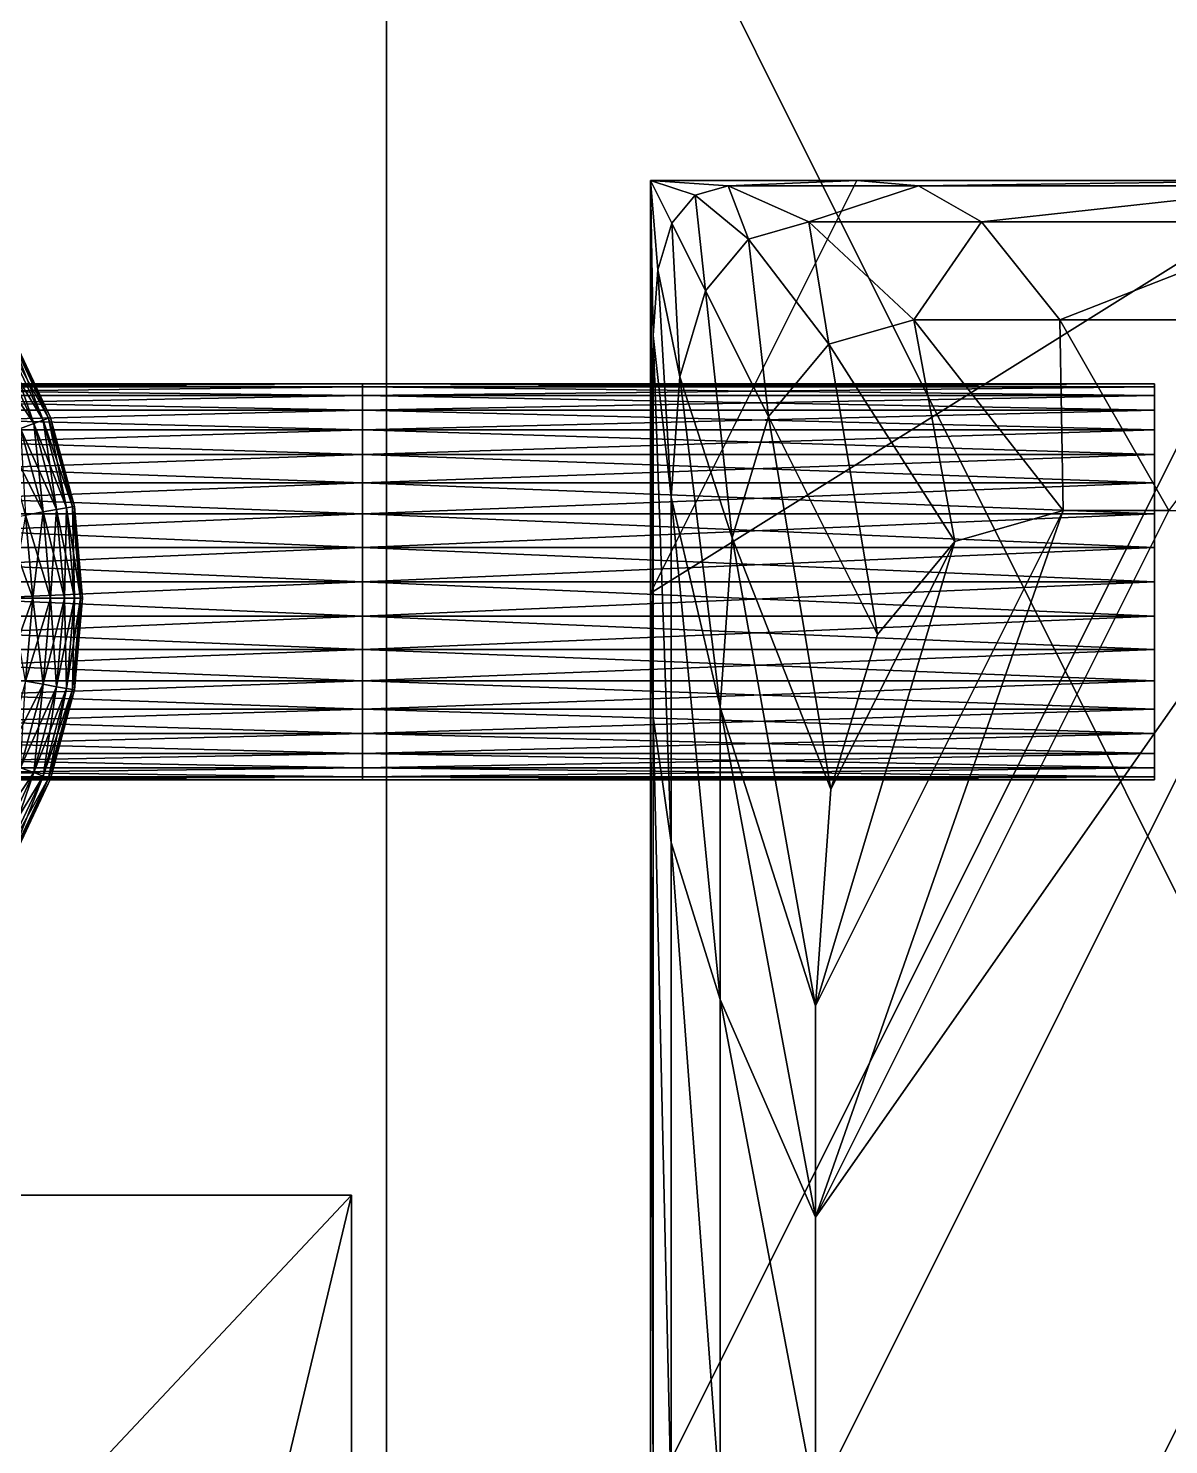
# Model space of a CAD drawing. Header units: metres. Extents: x -2 to 2, y -1.21 to 5.7.
# Drawn here: x -0.278 to 0.586, y 2.196 to 3.268 of the extents above; entities that cross this region are included whole.
import ezdxf

# ---------------------------------------------------------------- set-up
doc = ezdxf.new("R2010")
doc.units = ezdxf.units.M

msp = doc.modelspace()

# ---------------------------------------------------------------- linework, layer by layer
at = {"layer": 'Cube'}
for points in [[(-0.0336, 2.3849, -0.3344), (-1.6843, 2.3849, 0.1077), (-1.3492, 2.3849, -0.8132)], [(-0.0336, 2.3849, -0.3344), (-0.3688, 2.3849, 0.5865), (-1.6843, 2.3849, 0.1077)], [(-1.3492, 0.9849, -0.8132), (-0.0336, 2.3849, -0.3344), (-1.3492, 2.3849, -0.8132)], [(-1.3492, 0.9849, -0.8132), (-0.0336, 0.9849, -0.3344), (-0.0336, 2.3849, -0.3344)], [(-0.3688, 0.9849, 0.5865), (-0.0336, 2.3849, -0.3344), (-0.0336, 0.9849, -0.3344)], [(-0.3688, 0.9849, 0.5865), (-0.3688, 2.3849, 0.5865), (-0.0336, 2.3849, -0.3344)]]:
    msp.add_3dface(points, dxfattribs=at)
at = {"layer": 'Cube 1'}
for points in [[(-0.007, 3.8106, 0.4847), (1.393, 1.0106, 0.4847), (-0.007, 1.0106, 0.4847)], [(-0.007, 3.8106, 0.4847), (1.393, 3.8106, 0.4847), (1.393, 1.0106, 0.4847)], [(-0.007, 1.0106, -0.4953), (-0.007, 3.8106, 0.4847), (-0.007, 1.0106, 0.4847)], [(-0.007, 1.0106, -0.4953), (-0.007, 3.8106, -0.4953), (-0.007, 3.8106, 0.4847)], [(-0.007, 1.0106, -0.4953), (1.393, 3.8106, -0.4953), (-0.007, 3.8106, -0.4953)], [(-0.007, 1.0106, -0.4953), (1.393, 1.0106, -0.4953), (1.393, 3.8106, -0.4953)]]:
    msp.add_3dface(points, dxfattribs=at)
at = {"layer": 'Cylinder 16'}
for points in [[(-0.6252, 2.9993, 0.1537), (-0.0252, 2.9971, 0.1798), (-0.6252, 2.9971, 0.1798)], [(-0.6252, 2.9993, 0.1537), (-0.0252, 2.9993, 0.1537), (-0.0252, 2.9971, 0.1798)], [(-0.6252, 2.9971, 0.1277), (-0.0252, 2.9993, 0.1537), (-0.6252, 2.9993, 0.1537)], [(-0.6252, 2.9971, 0.1277), (-0.0252, 2.9971, 0.1277), (-0.0252, 2.9993, 0.1537)], [(-0.6252, 2.9971, 0.1798), (-0.0252, 2.9903, 0.205), (-0.6252, 2.9903, 0.205)], [(-0.6252, 2.9971, 0.1798), (-0.0252, 2.9971, 0.1798), (-0.0252, 2.9903, 0.205)], [(-0.6252, 2.9903, 0.1024), (-0.0252, 2.9971, 0.1277), (-0.6252, 2.9971, 0.1277)], [(-0.6252, 2.9903, 0.1024), (-0.0252, 2.9903, 0.1024), (-0.0252, 2.9971, 0.1277)], [(-0.0252, 2.9993, 0.1537), (0.5748, 2.9971, 0.1798), (-0.0252, 2.9971, 0.1798)], [(-0.0252, 2.9993, 0.1537), (0.5748, 2.9993, 0.1537), (0.5748, 2.9971, 0.1798)], [(-0.0252, 2.9971, 0.1277), (0.5748, 2.9993, 0.1537), (-0.0252, 2.9993, 0.1537)], [(-0.0252, 2.9971, 0.1277), (0.5748, 2.9971, 0.1277), (0.5748, 2.9993, 0.1537)], [(-0.0252, 2.9971, 0.1798), (0.5748, 2.9903, 0.205), (-0.0252, 2.9903, 0.205)], [(-0.0252, 2.9971, 0.1798), (0.5748, 2.9971, 0.1798), (0.5748, 2.9903, 0.205)], [(-0.0252, 2.9903, 0.1024), (0.5748, 2.9971, 0.1277), (-0.0252, 2.9971, 0.1277)], [(-0.0252, 2.9903, 0.1024), (0.5748, 2.9903, 0.1024), (0.5748, 2.9971, 0.1277)], [(0.5748, 2.9993, 0.1537), (0.5748, 2.9971, 0.1798), (0.5748, 2.9971, 0.1798)], [(0.5748, 2.9993, 0.1537), (0.5748, 2.9993, 0.1537), (0.5748, 2.9971, 0.1798)], [(0.5748, 2.9993, 0.1537), (0.5748, 2.8493, 0.1537), (0.5748, 2.9971, 0.1798)], [(0.5748, 2.9993, 0.1537), (0.5748, 2.8493, 0.1537), (0.5748, 2.8493, 0.1537)], [(0.5748, 2.9971, 0.1277), (0.5748, 2.9993, 0.1537), (0.5748, 2.9993, 0.1537)], [(0.5748, 2.9971, 0.1277), (0.5748, 2.9971, 0.1277), (0.5748, 2.9993, 0.1537)], [(0.5748, 2.9971, 0.1277), (0.5748, 2.8493, 0.1537), (0.5748, 2.9993, 0.1537)], [(0.5748, 2.9971, 0.1798), (0.5748, 2.9903, 0.205), (0.5748, 2.9903, 0.205)], [(0.5748, 2.9971, 0.1798), (0.5748, 2.9971, 0.1798), (0.5748, 2.9903, 0.205)], [(0.5748, 2.9971, 0.1798), (0.5748, 2.8493, 0.1537), (0.5748, 2.9903, 0.205)], [(0.5748, 2.9971, 0.1798), (0.5748, 2.8493, 0.1537), (0.5748, 2.8493, 0.1537)], [(0.5748, 2.9971, 0.1277), (0.5748, 2.8493, 0.1537), (0.5748, 2.8493, 0.1537)], [(0.5748, 2.9903, 0.1024), (0.5748, 2.9971, 0.1277), (0.5748, 2.9971, 0.1277)], [(0.5748, 2.9903, 0.1024), (0.5748, 2.9903, 0.1024), (0.5748, 2.9971, 0.1277)], [(0.5748, 2.9903, 0.1024), (0.5748, 2.8493, 0.1537), (0.5748, 2.9971, 0.1277)], [(-0.6252, 2.9903, 0.205), (-0.0252, 2.9793, 0.2287), (-0.6252, 2.9793, 0.2287)], [(-0.6252, 2.9903, 0.205), (-0.0252, 2.9903, 0.205), (-0.0252, 2.9793, 0.2287)], [(-0.6252, 2.9793, 0.0787), (-0.0252, 2.9903, 0.1024), (-0.6252, 2.9903, 0.1024)], [(-0.6252, 2.9793, 0.0787), (-0.0252, 2.9793, 0.0787), (-0.0252, 2.9903, 0.1024)], [(-0.0252, 2.9903, 0.205), (0.5748, 2.9793, 0.2287), (-0.0252, 2.9793, 0.2287)], [(-0.0252, 2.9903, 0.205), (0.5748, 2.9903, 0.205), (0.5748, 2.9793, 0.2287)], [(-0.0252, 2.9793, 0.0787), (0.5748, 2.9903, 0.1024), (-0.0252, 2.9903, 0.1024)], [(-0.0252, 2.9793, 0.0787), (0.5748, 2.9793, 0.0787), (0.5748, 2.9903, 0.1024)], [(0.5748, 2.9903, 0.205), (0.5748, 2.9793, 0.2287), (0.5748, 2.9793, 0.2287)], [(0.5748, 2.9903, 0.205), (0.5748, 2.9903, 0.205), (0.5748, 2.9793, 0.2287)], [(0.5748, 2.9903, 0.205), (0.5748, 2.8493, 0.1537), (0.5748, 2.9793, 0.2287)], [(0.5748, 2.9903, 0.205), (0.5748, 2.8493, 0.1537), (0.5748, 2.8493, 0.1537)], [(0.5748, 2.9903, 0.1024), (0.5748, 2.8493, 0.1537), (0.5748, 2.8493, 0.1537)], [(0.5748, 2.9793, 0.0787), (0.5748, 2.9903, 0.1024), (0.5748, 2.9903, 0.1024)], [(0.5748, 2.9793, 0.0787), (0.5748, 2.9793, 0.0787), (0.5748, 2.9903, 0.1024)], [(0.5748, 2.9793, 0.0787), (0.5748, 2.8493, 0.1537), (0.5748, 2.9903, 0.1024)], [(-0.6252, 2.9793, 0.2287), (-0.0252, 2.9643, 0.2502), (-0.6252, 2.9643, 0.2502)], [(-0.6252, 2.9793, 0.2287), (-0.0252, 2.9793, 0.2287), (-0.0252, 2.9643, 0.2502)], [(-0.6252, 2.9643, 0.0573), (-0.0252, 2.9793, 0.0787), (-0.6252, 2.9793, 0.0787)], [(-0.6252, 2.9643, 0.0573), (-0.0252, 2.9643, 0.0573), (-0.0252, 2.9793, 0.0787)], [(-0.0252, 2.9793, 0.2287), (0.5748, 2.9643, 0.2502), (-0.0252, 2.9643, 0.2502)], [(-0.0252, 2.9793, 0.2287), (0.5748, 2.9793, 0.2287), (0.5748, 2.9643, 0.2502)], [(-0.0252, 2.9643, 0.0573), (0.5748, 2.9793, 0.0787), (-0.0252, 2.9793, 0.0787)], [(-0.0252, 2.9643, 0.0573), (0.5748, 2.9643, 0.0573), (0.5748, 2.9793, 0.0787)], [(0.5748, 2.9793, 0.2287), (0.5748, 2.9643, 0.2502), (0.5748, 2.9643, 0.2502)], [(0.5748, 2.9793, 0.2287), (0.5748, 2.9793, 0.2287), (0.5748, 2.9643, 0.2502)], [(0.5748, 2.9793, 0.2287), (0.5748, 2.8493, 0.1537), (0.5748, 2.9643, 0.2502)], [(0.5748, 2.9793, 0.2287), (0.5748, 2.8493, 0.1537), (0.5748, 2.8493, 0.1537)], [(0.5748, 2.9793, 0.0787), (0.5748, 2.8493, 0.1537), (0.5748, 2.8493, 0.1537)], [(0.5748, 2.9643, 0.0573), (0.5748, 2.9793, 0.0787), (0.5748, 2.9793, 0.0787)], [(0.5748, 2.9643, 0.0573), (0.5748, 2.9643, 0.0573), (0.5748, 2.9793, 0.0787)], [(0.5748, 2.9643, 0.0573), (0.5748, 2.8493, 0.1537), (0.5748, 2.9793, 0.0787)], [(-0.6252, 2.9643, 0.2502), (-0.0252, 2.9458, 0.2686), (-0.6252, 2.9458, 0.2686)], [(-0.6252, 2.9643, 0.2502), (-0.0252, 2.9643, 0.2502), (-0.0252, 2.9458, 0.2686)], [(-0.6252, 2.9458, 0.0388), (-0.0252, 2.9643, 0.0573), (-0.6252, 2.9643, 0.0573)], [(-0.6252, 2.9458, 0.0388), (-0.0252, 2.9458, 0.0388), (-0.0252, 2.9643, 0.0573)], [(-0.0252, 2.9643, 0.2502), (0.5748, 2.9458, 0.2686), (-0.0252, 2.9458, 0.2686)], [(-0.0252, 2.9643, 0.2502), (0.5748, 2.9643, 0.2502), (0.5748, 2.9458, 0.2686)], [(-0.0252, 2.9458, 0.0388), (0.5748, 2.9643, 0.0573), (-0.0252, 2.9643, 0.0573)], [(-0.0252, 2.9458, 0.0388), (0.5748, 2.9458, 0.0388), (0.5748, 2.9643, 0.0573)], [(0.5748, 2.9643, 0.2502), (0.5748, 2.9458, 0.2686), (0.5748, 2.9458, 0.2686)], [(0.5748, 2.9643, 0.2502), (0.5748, 2.9643, 0.2502), (0.5748, 2.9458, 0.2686)], [(0.5748, 2.9643, 0.2502), (0.5748, 2.8493, 0.1537), (0.5748, 2.9458, 0.2686)], [(0.5748, 2.9643, 0.2502), (0.5748, 2.8493, 0.1537), (0.5748, 2.8493, 0.1537)], [(0.5748, 2.9643, 0.0573), (0.5748, 2.8493, 0.1537), (0.5748, 2.8493, 0.1537)], [(0.5748, 2.9458, 0.0388), (0.5748, 2.9643, 0.0573), (0.5748, 2.9643, 0.0573)], [(0.5748, 2.9458, 0.0388), (0.5748, 2.9458, 0.0388), (0.5748, 2.9643, 0.0573)], [(0.5748, 2.9458, 0.0388), (0.5748, 2.8493, 0.1537), (0.5748, 2.9643, 0.0573)], [(-0.6252, 2.9458, 0.2686), (-0.0252, 2.9243, 0.2836), (-0.6252, 2.9243, 0.2836)], [(-0.6252, 2.9458, 0.2686), (-0.0252, 2.9458, 0.2686), (-0.0252, 2.9243, 0.2836)], [(-0.6252, 2.9243, 0.0238), (-0.0252, 2.9458, 0.0388), (-0.6252, 2.9458, 0.0388)], [(-0.6252, 2.9243, 0.0238), (-0.0252, 2.9243, 0.0238), (-0.0252, 2.9458, 0.0388)], [(-0.0252, 2.9458, 0.2686), (0.5748, 2.9243, 0.2836), (-0.0252, 2.9243, 0.2836)], [(-0.0252, 2.9458, 0.2686), (0.5748, 2.9458, 0.2686), (0.5748, 2.9243, 0.2836)], [(-0.0252, 2.9243, 0.0238), (0.5748, 2.9458, 0.0388), (-0.0252, 2.9458, 0.0388)], [(-0.0252, 2.9243, 0.0238), (0.5748, 2.9243, 0.0238), (0.5748, 2.9458, 0.0388)], [(0.5748, 2.9458, 0.2686), (0.5748, 2.9243, 0.2836), (0.5748, 2.9243, 0.2836)], [(0.5748, 2.9458, 0.2686), (0.5748, 2.9458, 0.2686), (0.5748, 2.9243, 0.2836)], [(0.5748, 2.9458, 0.2686), (0.5748, 2.8493, 0.1537), (0.5748, 2.9243, 0.2836)], [(0.5748, 2.9458, 0.2686), (0.5748, 2.8493, 0.1537), (0.5748, 2.8493, 0.1537)], [(0.5748, 2.9458, 0.0388), (0.5748, 2.8493, 0.1537), (0.5748, 2.8493, 0.1537)], [(0.5748, 2.9243, 0.0238), (0.5748, 2.9458, 0.0388), (0.5748, 2.9458, 0.0388)], [(0.5748, 2.9243, 0.0238), (0.5748, 2.9243, 0.0238), (0.5748, 2.9458, 0.0388)], [(0.5748, 2.9243, 0.0238), (0.5748, 2.8493, 0.1537), (0.5748, 2.9458, 0.0388)], [(-0.6252, 2.9243, 0.2836), (-0.0252, 2.9007, 0.2947), (-0.6252, 2.9007, 0.2947)], [(-0.6252, 2.9243, 0.2836), (-0.0252, 2.9243, 0.2836), (-0.0252, 2.9007, 0.2947)], [(-0.6252, 2.9007, 0.0128), (-0.0252, 2.9243, 0.0238), (-0.6252, 2.9243, 0.0238)], [(-0.6252, 2.9007, 0.0128), (-0.0252, 2.9007, 0.0128), (-0.0252, 2.9243, 0.0238)], [(-0.0252, 2.9243, 0.2836), (0.5748, 2.9007, 0.2947), (-0.0252, 2.9007, 0.2947)], [(-0.0252, 2.9243, 0.2836), (0.5748, 2.9243, 0.2836), (0.5748, 2.9007, 0.2947)], [(-0.0252, 2.9007, 0.0128), (0.5748, 2.9243, 0.0238), (-0.0252, 2.9243, 0.0238)], [(-0.0252, 2.9007, 0.0128), (0.5748, 2.9007, 0.0128), (0.5748, 2.9243, 0.0238)], [(0.5748, 2.9243, 0.2836), (0.5748, 2.9007, 0.2947), (0.5748, 2.9007, 0.2947)], [(0.5748, 2.9243, 0.2836), (0.5748, 2.9243, 0.2836), (0.5748, 2.9007, 0.2947)], [(0.5748, 2.9243, 0.2836), (0.5748, 2.8493, 0.1537), (0.5748, 2.9007, 0.2947)], [(0.5748, 2.9243, 0.2836), (0.5748, 2.8493, 0.1537), (0.5748, 2.8493, 0.1537)], [(0.5748, 2.9243, 0.0238), (0.5748, 2.8493, 0.1537), (0.5748, 2.8493, 0.1537)], [(0.5748, 2.9007, 0.0128), (0.5748, 2.9243, 0.0238), (0.5748, 2.9243, 0.0238)], [(0.5748, 2.9007, 0.0128), (0.5748, 2.9007, 0.0128), (0.5748, 2.9243, 0.0238)], [(0.5748, 2.9007, 0.0128), (0.5748, 2.8493, 0.1537), (0.5748, 2.9243, 0.0238)], [(-0.6252, 2.9007, 0.2947), (-0.0252, 2.8754, 0.3015), (-0.6252, 2.8754, 0.3015)], [(-0.6252, 2.9007, 0.2947), (-0.0252, 2.9007, 0.2947), (-0.0252, 2.8754, 0.3015)], [(-0.6252, 2.8754, 0.006), (-0.0252, 2.9007, 0.0128), (-0.6252, 2.9007, 0.0128)], [(-0.6252, 2.8754, 0.006), (-0.0252, 2.8754, 0.006), (-0.0252, 2.9007, 0.0128)], [(-0.0252, 2.9007, 0.2947), (0.5748, 2.8754, 0.3015), (-0.0252, 2.8754, 0.3015)], [(-0.0252, 2.9007, 0.2947), (0.5748, 2.9007, 0.2947), (0.5748, 2.8754, 0.3015)], [(-0.0252, 2.8754, 0.006), (0.5748, 2.9007, 0.0128), (-0.0252, 2.9007, 0.0128)], [(-0.0252, 2.8754, 0.006), (0.5748, 2.8754, 0.006), (0.5748, 2.9007, 0.0128)], [(0.5748, 2.9007, 0.2947), (0.5748, 2.8754, 0.3015), (0.5748, 2.8754, 0.3015)], [(0.5748, 2.9007, 0.2947), (0.5748, 2.9007, 0.2947), (0.5748, 2.8754, 0.3015)], [(0.5748, 2.9007, 0.2947), (0.5748, 2.8493, 0.1537), (0.5748, 2.8754, 0.3015)], [(0.5748, 2.9007, 0.2947), (0.5748, 2.8493, 0.1537), (0.5748, 2.8493, 0.1537)], [(0.5748, 2.9007, 0.0128), (0.5748, 2.8493, 0.1537), (0.5748, 2.8493, 0.1537)], [(0.5748, 2.8754, 0.006), (0.5748, 2.9007, 0.0128), (0.5748, 2.9007, 0.0128)], [(0.5748, 2.8754, 0.006), (0.5748, 2.8754, 0.006), (0.5748, 2.9007, 0.0128)], [(0.5748, 2.8754, 0.006), (0.5748, 2.8493, 0.1537), (0.5748, 2.9007, 0.0128)], [(-0.6252, 2.8754, 0.3015), (-0.0252, 2.8493, 0.3037), (-0.6252, 2.8493, 0.3037)], [(-0.6252, 2.8754, 0.3015), (-0.0252, 2.8754, 0.3015), (-0.0252, 2.8493, 0.3037)], [(-0.6252, 2.8493, 0.0037), (-0.0252, 2.8754, 0.006), (-0.6252, 2.8754, 0.006)], [(-0.6252, 2.8493, 0.0037), (-0.0252, 2.8493, 0.0037), (-0.0252, 2.8754, 0.006)], [(-0.0252, 2.8754, 0.3015), (0.5748, 2.8493, 0.3037), (-0.0252, 2.8493, 0.3037)], [(-0.0252, 2.8754, 0.3015), (0.5748, 2.8754, 0.3015), (0.5748, 2.8493, 0.3037)], [(-0.0252, 2.8493, 0.0037), (0.5748, 2.8754, 0.006), (-0.0252, 2.8754, 0.006)], [(-0.0252, 2.8493, 0.0037), (0.5748, 2.8493, 0.0037), (0.5748, 2.8754, 0.006)], [(0.5748, 2.8754, 0.3015), (0.5748, 2.8493, 0.3037), (0.5748, 2.8493, 0.3037)], [(0.5748, 2.8754, 0.3015), (0.5748, 2.8754, 0.3015), (0.5748, 2.8493, 0.3037)], [(0.5748, 2.8754, 0.3015), (0.5748, 2.8493, 0.1537), (0.5748, 2.8493, 0.3037)], [(0.5748, 2.8754, 0.3015), (0.5748, 2.8493, 0.1537), (0.5748, 2.8493, 0.1537)], [(0.5748, 2.8754, 0.006), (0.5748, 2.8493, 0.1537), (0.5748, 2.8493, 0.1537)], [(0.5748, 2.8493, 0.0037), (0.5748, 2.8754, 0.006), (0.5748, 2.8754, 0.006)], [(0.5748, 2.8493, 0.0037), (0.5748, 2.8493, 0.0037), (0.5748, 2.8754, 0.006)], [(0.5748, 2.8493, 0.0037), (0.5748, 2.8493, 0.1537), (0.5748, 2.8754, 0.006)], [(-0.6252, 2.8233, 0.006), (-0.0252, 2.8493, 0.0037), (-0.6252, 2.8493, 0.0037)], [(-0.6252, 2.8233, 0.006), (-0.0252, 2.8233, 0.006), (-0.0252, 2.8493, 0.0037)], [(-0.6252, 2.8493, 0.3037), (-0.0252, 2.8233, 0.3015), (-0.6252, 2.8233, 0.3015)], [(-0.6252, 2.8493, 0.3037), (-0.0252, 2.8493, 0.3037), (-0.0252, 2.8233, 0.3015)], [(-0.0252, 2.8233, 0.006), (0.5748, 2.8493, 0.0037), (-0.0252, 2.8493, 0.0037)], [(-0.0252, 2.8233, 0.006), (0.5748, 2.8233, 0.006), (0.5748, 2.8493, 0.0037)], [(-0.0252, 2.8493, 0.3037), (0.5748, 2.8233, 0.3015), (-0.0252, 2.8233, 0.3015)], [(-0.0252, 2.8493, 0.3037), (0.5748, 2.8493, 0.3037), (0.5748, 2.8233, 0.3015)], [(0.5748, 2.8493, 0.0037), (0.5748, 2.8493, 0.1537), (0.5748, 2.8493, 0.1537)], [(0.5748, 2.8233, 0.006), (0.5748, 2.8493, 0.0037), (0.5748, 2.8493, 0.0037)], [(0.5748, 2.8233, 0.006), (0.5748, 2.8233, 0.006), (0.5748, 2.8493, 0.0037)], [(0.5748, 2.8233, 0.006), (0.5748, 2.8493, 0.1537), (0.5748, 2.8493, 0.0037)], [(0.5748, 2.8233, 0.006), (0.5748, 2.8493, 0.1537), (0.5748, 2.8493, 0.1537)], [(0.5748, 2.798, 0.0128), (0.5748, 2.8493, 0.1537), (0.5748, 2.8233, 0.006)], [(0.5748, 2.798, 0.0128), (0.5748, 2.8493, 0.1537), (0.5748, 2.8493, 0.1537)], [(0.5748, 2.7743, 0.0238), (0.5748, 2.8493, 0.1537), (0.5748, 2.798, 0.0128)], [(0.5748, 2.7743, 0.0238), (0.5748, 2.8493, 0.1537), (0.5748, 2.8493, 0.1537)], [(0.5748, 2.7529, 0.0388), (0.5748, 2.8493, 0.1537), (0.5748, 2.7743, 0.0238)], [(0.5748, 2.7529, 0.0388), (0.5748, 2.8493, 0.1537), (0.5748, 2.8493, 0.1537)], [(0.5748, 2.7344, 0.0573), (0.5748, 2.8493, 0.1537), (0.5748, 2.7529, 0.0388)], [(0.5748, 2.7344, 0.0573), (0.5748, 2.8493, 0.1537), (0.5748, 2.8493, 0.1537)], [(0.5748, 2.7194, 0.0787), (0.5748, 2.8493, 0.1537), (0.5748, 2.7344, 0.0573)], [(0.5748, 2.7194, 0.0787), (0.5748, 2.8493, 0.1537), (0.5748, 2.8493, 0.1537)], [(0.5748, 2.7084, 0.1024), (0.5748, 2.8493, 0.1537), (0.5748, 2.7194, 0.0787)], [(0.5748, 2.7084, 0.1024), (0.5748, 2.8493, 0.1537), (0.5748, 2.8493, 0.1537)], [(0.5748, 2.7016, 0.1277), (0.5748, 2.8493, 0.1537), (0.5748, 2.7084, 0.1024)], [(0.5748, 2.7016, 0.1277), (0.5748, 2.8493, 0.1537), (0.5748, 2.8493, 0.1537)], [(0.5748, 2.6993, 0.1537), (0.5748, 2.8493, 0.1537), (0.5748, 2.7016, 0.1277)], [(0.5748, 2.6993, 0.1537), (0.5748, 2.8493, 0.1537), (0.5748, 2.8493, 0.1537)], [(0.5748, 2.7016, 0.1798), (0.5748, 2.8493, 0.1537), (0.5748, 2.6993, 0.1537)], [(0.5748, 2.7016, 0.1798), (0.5748, 2.8493, 0.1537), (0.5748, 2.8493, 0.1537)], [(0.5748, 2.7084, 0.205), (0.5748, 2.8493, 0.1537), (0.5748, 2.7016, 0.1798)], [(0.5748, 2.7084, 0.205), (0.5748, 2.8493, 0.1537), (0.5748, 2.8493, 0.1537)], [(0.5748, 2.7194, 0.2287), (0.5748, 2.8493, 0.1537), (0.5748, 2.7084, 0.205)], [(0.5748, 2.7194, 0.2287), (0.5748, 2.8493, 0.1537), (0.5748, 2.8493, 0.1537)], [(0.5748, 2.7344, 0.2502), (0.5748, 2.8493, 0.1537), (0.5748, 2.7194, 0.2287)], [(0.5748, 2.7344, 0.2502), (0.5748, 2.8493, 0.1537), (0.5748, 2.8493, 0.1537)], [(0.5748, 2.7529, 0.2686), (0.5748, 2.8493, 0.1537), (0.5748, 2.7344, 0.2502)], [(0.5748, 2.7529, 0.2686), (0.5748, 2.8493, 0.1537), (0.5748, 2.8493, 0.1537)], [(0.5748, 2.7743, 0.2836), (0.5748, 2.8493, 0.1537), (0.5748, 2.7529, 0.2686)], [(0.5748, 2.7743, 0.2836), (0.5748, 2.8493, 0.1537), (0.5748, 2.8493, 0.1537)], [(0.5748, 2.798, 0.2947), (0.5748, 2.8493, 0.1537), (0.5748, 2.7743, 0.2836)], [(0.5748, 2.798, 0.2947), (0.5748, 2.8493, 0.1537), (0.5748, 2.8493, 0.1537)], [(0.5748, 2.8233, 0.3015), (0.5748, 2.8493, 0.1537), (0.5748, 2.798, 0.2947)], [(0.5748, 2.8233, 0.3015), (0.5748, 2.8493, 0.1537), (0.5748, 2.8493, 0.1537)], [(0.5748, 2.8493, 0.3037), (0.5748, 2.8233, 0.3015), (0.5748, 2.8233, 0.3015)], [(0.5748, 2.8493, 0.3037), (0.5748, 2.8493, 0.3037), (0.5748, 2.8233, 0.3015)], [(0.5748, 2.8493, 0.3037), (0.5748, 2.8493, 0.1537), (0.5748, 2.8233, 0.3015)], [(0.5748, 2.8493, 0.3037), (0.5748, 2.8493, 0.1537), (0.5748, 2.8493, 0.1537)], [(-0.6252, 2.798, 0.0128), (-0.0252, 2.8233, 0.006), (-0.6252, 2.8233, 0.006)], [(-0.6252, 2.798, 0.0128), (-0.0252, 2.798, 0.0128), (-0.0252, 2.8233, 0.006)], [(-0.6252, 2.8233, 0.3015), (-0.0252, 2.798, 0.2947), (-0.6252, 2.798, 0.2947)], [(-0.6252, 2.8233, 0.3015), (-0.0252, 2.8233, 0.3015), (-0.0252, 2.798, 0.2947)], [(-0.0252, 2.798, 0.0128), (0.5748, 2.8233, 0.006), (-0.0252, 2.8233, 0.006)], [(-0.0252, 2.798, 0.0128), (0.5748, 2.798, 0.0128), (0.5748, 2.8233, 0.006)], [(-0.0252, 2.8233, 0.3015), (0.5748, 2.798, 0.2947), (-0.0252, 2.798, 0.2947)], [(-0.0252, 2.8233, 0.3015), (0.5748, 2.8233, 0.3015), (0.5748, 2.798, 0.2947)], [(0.5748, 2.798, 0.0128), (0.5748, 2.8233, 0.006), (0.5748, 2.8233, 0.006)], [(0.5748, 2.798, 0.0128), (0.5748, 2.798, 0.0128), (0.5748, 2.8233, 0.006)], [(0.5748, 2.8233, 0.3015), (0.5748, 2.798, 0.2947), (0.5748, 2.798, 0.2947)], [(0.5748, 2.8233, 0.3015), (0.5748, 2.8233, 0.3015), (0.5748, 2.798, 0.2947)], [(-0.6252, 2.7743, 0.0238), (-0.0252, 2.798, 0.0128), (-0.6252, 2.798, 0.0128)], [(-0.6252, 2.7743, 0.0238), (-0.0252, 2.7743, 0.0238), (-0.0252, 2.798, 0.0128)], [(-0.6252, 2.798, 0.2947), (-0.0252, 2.7743, 0.2836), (-0.6252, 2.7743, 0.2836)], [(-0.6252, 2.798, 0.2947), (-0.0252, 2.798, 0.2947), (-0.0252, 2.7743, 0.2836)], [(-0.0252, 2.7743, 0.0238), (0.5748, 2.798, 0.0128), (-0.0252, 2.798, 0.0128)], [(-0.0252, 2.7743, 0.0238), (0.5748, 2.7743, 0.0238), (0.5748, 2.798, 0.0128)], [(-0.0252, 2.798, 0.2947), (0.5748, 2.7743, 0.2836), (-0.0252, 2.7743, 0.2836)], [(-0.0252, 2.798, 0.2947), (0.5748, 2.798, 0.2947), (0.5748, 2.7743, 0.2836)], [(0.5748, 2.7743, 0.0238), (0.5748, 2.798, 0.0128), (0.5748, 2.798, 0.0128)], [(0.5748, 2.7743, 0.0238), (0.5748, 2.7743, 0.0238), (0.5748, 2.798, 0.0128)], [(0.5748, 2.798, 0.2947), (0.5748, 2.7743, 0.2836), (0.5748, 2.7743, 0.2836)], [(0.5748, 2.798, 0.2947), (0.5748, 2.798, 0.2947), (0.5748, 2.7743, 0.2836)], [(-0.6252, 2.7529, 0.0388), (-0.0252, 2.7743, 0.0238), (-0.6252, 2.7743, 0.0238)], [(-0.6252, 2.7529, 0.0388), (-0.0252, 2.7529, 0.0388), (-0.0252, 2.7743, 0.0238)], [(-0.6252, 2.7743, 0.2836), (-0.0252, 2.7529, 0.2686), (-0.6252, 2.7529, 0.2686)], [(-0.6252, 2.7743, 0.2836), (-0.0252, 2.7743, 0.2836), (-0.0252, 2.7529, 0.2686)], [(-0.0252, 2.7529, 0.0388), (0.5748, 2.7743, 0.0238), (-0.0252, 2.7743, 0.0238)], [(-0.0252, 2.7529, 0.0388), (0.5748, 2.7529, 0.0388), (0.5748, 2.7743, 0.0238)], [(-0.0252, 2.7743, 0.2836), (0.5748, 2.7529, 0.2686), (-0.0252, 2.7529, 0.2686)], [(-0.0252, 2.7743, 0.2836), (0.5748, 2.7743, 0.2836), (0.5748, 2.7529, 0.2686)], [(0.5748, 2.7529, 0.0388), (0.5748, 2.7743, 0.0238), (0.5748, 2.7743, 0.0238)], [(0.5748, 2.7529, 0.0388), (0.5748, 2.7529, 0.0388), (0.5748, 2.7743, 0.0238)], [(0.5748, 2.7743, 0.2836), (0.5748, 2.7529, 0.2686), (0.5748, 2.7529, 0.2686)], [(0.5748, 2.7743, 0.2836), (0.5748, 2.7743, 0.2836), (0.5748, 2.7529, 0.2686)], [(-0.6252, 2.7344, 0.0573), (-0.0252, 2.7529, 0.0388), (-0.6252, 2.7529, 0.0388)], [(-0.6252, 2.7344, 0.0573), (-0.0252, 2.7344, 0.0573), (-0.0252, 2.7529, 0.0388)], [(-0.6252, 2.7529, 0.2686), (-0.0252, 2.7344, 0.2502), (-0.6252, 2.7344, 0.2502)], [(-0.6252, 2.7529, 0.2686), (-0.0252, 2.7529, 0.2686), (-0.0252, 2.7344, 0.2502)], [(-0.0252, 2.7344, 0.0573), (0.5748, 2.7529, 0.0388), (-0.0252, 2.7529, 0.0388)], [(-0.0252, 2.7344, 0.0573), (0.5748, 2.7344, 0.0573), (0.5748, 2.7529, 0.0388)], [(-0.0252, 2.7529, 0.2686), (0.5748, 2.7344, 0.2502), (-0.0252, 2.7344, 0.2502)], [(-0.0252, 2.7529, 0.2686), (0.5748, 2.7529, 0.2686), (0.5748, 2.7344, 0.2502)], [(0.5748, 2.7344, 0.0573), (0.5748, 2.7529, 0.0388), (0.5748, 2.7529, 0.0388)], [(0.5748, 2.7344, 0.0573), (0.5748, 2.7344, 0.0573), (0.5748, 2.7529, 0.0388)], [(0.5748, 2.7529, 0.2686), (0.5748, 2.7344, 0.2502), (0.5748, 2.7344, 0.2502)], [(0.5748, 2.7529, 0.2686), (0.5748, 2.7529, 0.2686), (0.5748, 2.7344, 0.2502)], [(-0.6252, 2.7194, 0.0787), (-0.0252, 2.7344, 0.0573), (-0.6252, 2.7344, 0.0573)], [(-0.6252, 2.7194, 0.0787), (-0.0252, 2.7194, 0.0787), (-0.0252, 2.7344, 0.0573)], [(-0.6252, 2.7344, 0.2502), (-0.0252, 2.7194, 0.2287), (-0.6252, 2.7194, 0.2287)], [(-0.6252, 2.7344, 0.2502), (-0.0252, 2.7344, 0.2502), (-0.0252, 2.7194, 0.2287)], [(-0.0252, 2.7194, 0.0787), (0.5748, 2.7344, 0.0573), (-0.0252, 2.7344, 0.0573)], [(-0.0252, 2.7194, 0.0787), (0.5748, 2.7194, 0.0787), (0.5748, 2.7344, 0.0573)], [(-0.0252, 2.7344, 0.2502), (0.5748, 2.7194, 0.2287), (-0.0252, 2.7194, 0.2287)], [(-0.0252, 2.7344, 0.2502), (0.5748, 2.7344, 0.2502), (0.5748, 2.7194, 0.2287)], [(0.5748, 2.7194, 0.0787), (0.5748, 2.7344, 0.0573), (0.5748, 2.7344, 0.0573)], [(0.5748, 2.7194, 0.0787), (0.5748, 2.7194, 0.0787), (0.5748, 2.7344, 0.0573)], [(0.5748, 2.7344, 0.2502), (0.5748, 2.7194, 0.2287), (0.5748, 2.7194, 0.2287)], [(0.5748, 2.7344, 0.2502), (0.5748, 2.7344, 0.2502), (0.5748, 2.7194, 0.2287)], [(-0.6252, 2.7084, 0.1024), (-0.0252, 2.7194, 0.0787), (-0.6252, 2.7194, 0.0787)], [(-0.6252, 2.7084, 0.1024), (-0.0252, 2.7084, 0.1024), (-0.0252, 2.7194, 0.0787)], [(-0.6252, 2.7194, 0.2287), (-0.0252, 2.7084, 0.205), (-0.6252, 2.7084, 0.205)], [(-0.6252, 2.7194, 0.2287), (-0.0252, 2.7194, 0.2287), (-0.0252, 2.7084, 0.205)], [(-0.0252, 2.7084, 0.1024), (0.5748, 2.7194, 0.0787), (-0.0252, 2.7194, 0.0787)], [(-0.0252, 2.7084, 0.1024), (0.5748, 2.7084, 0.1024), (0.5748, 2.7194, 0.0787)], [(-0.0252, 2.7194, 0.2287), (0.5748, 2.7084, 0.205), (-0.0252, 2.7084, 0.205)], [(-0.0252, 2.7194, 0.2287), (0.5748, 2.7194, 0.2287), (0.5748, 2.7084, 0.205)], [(0.5748, 2.7084, 0.1024), (0.5748, 2.7194, 0.0787), (0.5748, 2.7194, 0.0787)], [(0.5748, 2.7084, 0.1024), (0.5748, 2.7084, 0.1024), (0.5748, 2.7194, 0.0787)], [(0.5748, 2.7194, 0.2287), (0.5748, 2.7084, 0.205), (0.5748, 2.7084, 0.205)], [(0.5748, 2.7194, 0.2287), (0.5748, 2.7194, 0.2287), (0.5748, 2.7084, 0.205)], [(-0.6252, 2.7016, 0.1277), (-0.0252, 2.7084, 0.1024), (-0.6252, 2.7084, 0.1024)], [(-0.6252, 2.7016, 0.1277), (-0.0252, 2.7016, 0.1277), (-0.0252, 2.7084, 0.1024)], [(-0.6252, 2.7084, 0.205), (-0.0252, 2.7016, 0.1798), (-0.6252, 2.7016, 0.1798)], [(-0.6252, 2.7084, 0.205), (-0.0252, 2.7084, 0.205), (-0.0252, 2.7016, 0.1798)], [(-0.0252, 2.7016, 0.1277), (0.5748, 2.7084, 0.1024), (-0.0252, 2.7084, 0.1024)], [(-0.0252, 2.7016, 0.1277), (0.5748, 2.7016, 0.1277), (0.5748, 2.7084, 0.1024)], [(-0.0252, 2.7084, 0.205), (0.5748, 2.7016, 0.1798), (-0.0252, 2.7016, 0.1798)], [(-0.0252, 2.7084, 0.205), (0.5748, 2.7084, 0.205), (0.5748, 2.7016, 0.1798)], [(0.5748, 2.7016, 0.1277), (0.5748, 2.7084, 0.1024), (0.5748, 2.7084, 0.1024)], [(0.5748, 2.7016, 0.1277), (0.5748, 2.7016, 0.1277), (0.5748, 2.7084, 0.1024)], [(0.5748, 2.7084, 0.205), (0.5748, 2.7016, 0.1798), (0.5748, 2.7016, 0.1798)], [(0.5748, 2.7084, 0.205), (0.5748, 2.7084, 0.205), (0.5748, 2.7016, 0.1798)], [(-0.6252, 2.6993, 0.1537), (-0.0252, 2.7016, 0.1277), (-0.6252, 2.7016, 0.1277)], [(-0.6252, 2.6993, 0.1537), (-0.0252, 2.6993, 0.1537), (-0.0252, 2.7016, 0.1277)], [(-0.6252, 2.7016, 0.1798), (-0.0252, 2.6993, 0.1537), (-0.6252, 2.6993, 0.1537)], [(-0.6252, 2.7016, 0.1798), (-0.0252, 2.7016, 0.1798), (-0.0252, 2.6993, 0.1537)], [(-0.0252, 2.6993, 0.1537), (0.5748, 2.7016, 0.1277), (-0.0252, 2.7016, 0.1277)], [(-0.0252, 2.6993, 0.1537), (0.5748, 2.6993, 0.1537), (0.5748, 2.7016, 0.1277)], [(-0.0252, 2.7016, 0.1798), (0.5748, 2.6993, 0.1537), (-0.0252, 2.6993, 0.1537)], [(-0.0252, 2.7016, 0.1798), (0.5748, 2.7016, 0.1798), (0.5748, 2.6993, 0.1537)], [(0.5748, 2.6993, 0.1537), (0.5748, 2.7016, 0.1277), (0.5748, 2.7016, 0.1277)], [(0.5748, 2.6993, 0.1537), (0.5748, 2.6993, 0.1537), (0.5748, 2.7016, 0.1277)], [(0.5748, 2.7016, 0.1798), (0.5748, 2.6993, 0.1537), (0.5748, 2.6993, 0.1537)], [(0.5748, 2.7016, 0.1798), (0.5748, 2.7016, 0.1798), (0.5748, 2.6993, 0.1537)]]:
    msp.add_3dface(points, dxfattribs=at)
at = {"layer": 'Loft 1'}
for points in [[(0.193, 3.1532, 0.1957), (0.195, 2.7471, 0.4057), (0.193, 2.8407, 0.1957)], [(0.193, 3.1532, 0.1957), (0.195, 3.0359, 0.4057), (0.195, 2.7471, 0.4057)], [(0.193, 3.1532, 0.1957), (0.195, 3.0359, 0.4057), (0.193, 3.1532, 0.1957)], [(0.193, 3.1532, 0.1957), (0.1985, 3.0855, 0.4057), (0.195, 3.0359, 0.4057)], [(0.193, 3.1532, 0.1957), (0.1985, 3.0855, 0.4057), (0.193, 3.1532, 0.1957)], [(0.193, 3.1532, 0.1957), (0.2091, 3.121, 0.4057), (0.1985, 3.0855, 0.4057)], [(0.193, 3.1532, 0.1957), (0.2091, 3.121, 0.4057), (0.193, 3.1532, 0.1957)], [(0.193, 3.1532, 0.1957), (0.2268, 3.1422, 0.4057), (0.2091, 3.121, 0.4057)], [(0.193, 3.1532, 0.1957), (0.2268, 3.1422, 0.4057), (0.193, 3.1532, 0.1957)], [(0.193, 3.1532, 0.1957), (0.2517, 3.1493, 0.4057), (0.2268, 3.1422, 0.4057)], [(0.3493, 3.1532, 0.1957), (0.2517, 3.1493, 0.4057), (0.193, 3.1532, 0.1957)], [(0.693, 3.1532, 0.1957), (0.193, 2.8407, 0.1957), (0.193, 2.1532, 0.1957)], [(0.193, 3.1532, 0.1957), (0.193, 2.8407, 0.1957), (0.3493, 3.1532, 0.1957)], [(0.693, 3.1532, 0.1957), (0.193, 2.1532, 0.1957), (0.693, 1.1532, 0.1957)], [(0.3493, 3.1532, 0.1957), (0.193, 2.8407, 0.1957), (0.693, 3.1532, 0.1957)], [(0.2517, 3.1493, 0.4057), (0.2673, 3.1089, 0.5473), (0.2268, 3.1422, 0.4057)], [(0.3493, 3.1532, 0.1957), (0.3961, 3.1493, 0.4057), (0.2517, 3.1493, 0.4057)], [(0.2517, 3.1493, 0.4057), (0.3129, 3.122, 0.5473), (0.2673, 3.1089, 0.5473)], [(0.3961, 3.1493, 0.4057), (0.3129, 3.122, 0.5473), (0.2517, 3.1493, 0.4057)], [(0.3961, 3.1493, 0.4057), (0.4437, 3.122, 0.5473), (0.3129, 3.122, 0.5473)], [(0.693, 3.1532, 0.1957), (0.3961, 3.1493, 0.4057), (0.3493, 3.1532, 0.1957)], [(0.693, 3.1532, 0.1957), (0.693, 3.1493, 0.4057), (0.3961, 3.1493, 0.4057)], [(0.693, 3.1493, 0.4057), (0.4437, 3.122, 0.5473), (0.3961, 3.1493, 0.4057)], [(0.693, 3.1493, 0.4057), (0.693, 3.122, 0.5473), (0.4437, 3.122, 0.5473)], [(0.2268, 3.1422, 0.4057), (0.2347, 3.0698, 0.5473), (0.2091, 3.121, 0.4057)], [(0.2268, 3.1422, 0.4057), (0.2673, 3.1089, 0.5473), (0.2347, 3.0698, 0.5473)], [(0.3129, 3.122, 0.5473), (0.3282, 3.0294, 0.6381), (0.2673, 3.1089, 0.5473)], [(0.3129, 3.122, 0.5473), (0.3924, 3.0477, 0.6381), (0.3282, 3.0294, 0.6381)], [(0.4437, 3.122, 0.5473), (0.3924, 3.0477, 0.6381), (0.3129, 3.122, 0.5473)], [(0.4437, 3.122, 0.5473), (0.5031, 3.0477, 0.6381), (0.3924, 3.0477, 0.6381)], [(0.693, 3.122, 0.5473), (0.5031, 3.0477, 0.6381), (0.4437, 3.122, 0.5473)], [(0.693, 3.122, 0.5473), (0.693, 3.0477, 0.6381), (0.5031, 3.0477, 0.6381)], [(0.2091, 3.121, 0.4057), (0.2151, 3.0046, 0.5473), (0.1985, 3.0855, 0.4057)], [(0.2091, 3.121, 0.4057), (0.2347, 3.0698, 0.5473), (0.2151, 3.0046, 0.5473)], [(0.2673, 3.1089, 0.5473), (0.2824, 2.9744, 0.6381), (0.2347, 3.0698, 0.5473)], [(0.2673, 3.1089, 0.5473), (0.3282, 3.0294, 0.6381), (0.2824, 2.9744, 0.6381)], [(0.1985, 3.0855, 0.4057), (0.2086, 2.9133, 0.5473), (0.195, 3.0359, 0.4057)], [(0.1985, 3.0855, 0.4057), (0.2151, 3.0046, 0.5473), (0.2086, 2.9133, 0.5473)], [(0.2347, 3.0698, 0.5473), (0.2549, 2.8827, 0.6381), (0.2151, 3.0046, 0.5473)], [(0.2347, 3.0698, 0.5473), (0.2824, 2.9744, 0.6381), (0.2549, 2.8827, 0.6381)], [(0.3924, 3.0477, 0.6381), (0.4235, 2.8798, 0.6957), (0.3282, 3.0294, 0.6381)], [(0.3924, 3.0477, 0.6381), (0.5055, 2.9032, 0.6957), (0.4235, 2.8798, 0.6957)], [(0.5031, 3.0477, 0.6381), (0.5055, 2.9032, 0.6957), (0.3924, 3.0477, 0.6381)], [(0.5031, 3.0477, 0.6381), (0.5856, 2.9032, 0.6957), (0.5055, 2.9032, 0.6957)], [(0.693, 3.0477, 0.6381), (0.5856, 2.9032, 0.6957), (0.5031, 3.0477, 0.6381)], [(0.195, 3.0359, 0.4057), (0.2086, 2.6519, 0.5473), (0.195, 2.7471, 0.4057)], [(0.195, 3.0359, 0.4057), (0.2086, 2.9133, 0.5473), (0.2086, 2.6519, 0.5473)], [(0.3282, 3.0294, 0.6381), (0.3649, 2.8095, 0.6957), (0.2824, 2.9744, 0.6381)], [(0.3282, 3.0294, 0.6381), (0.4235, 2.8798, 0.6957), (0.3649, 2.8095, 0.6957)], [(0.2151, 3.0046, 0.5473), (0.2457, 2.7544, 0.6381), (0.2086, 2.9133, 0.5473)], [(0.2151, 3.0046, 0.5473), (0.2549, 2.8827, 0.6381), (0.2457, 2.7544, 0.6381)], [(0.2824, 2.9744, 0.6381), (0.3297, 2.6923, 0.6957), (0.2549, 2.8827, 0.6381)], [(0.2824, 2.9744, 0.6381), (0.3649, 2.8095, 0.6957), (0.3297, 2.6923, 0.6957)], [(0.2086, 2.9133, 0.5473), (0.2457, 2.5329, 0.6381), (0.2086, 2.6519, 0.5473)], [(0.2086, 2.9133, 0.5473), (0.2457, 2.7544, 0.6381), (0.2457, 2.5329, 0.6381)], [(0.318, 2.5282, 0.6957), (0.5055, 2.9032, 0.6957), (0.318, 2.3681, 0.6957)], [(0.5055, 2.9032, 0.6957), (0.5856, 2.9032, 0.6957), (0.318, 2.3681, 0.6957)], [(0.5055, 2.9032, 0.6957), (0.318, 2.5282, 0.6957), (0.4235, 2.8798, 0.6957)], [(0.693, 2.9032, 0.6957), (0.318, 2.3681, 0.6957), (0.5856, 2.9032, 0.6957)], [(0.318, 2.1532, 0.6957), (0.318, 2.3681, 0.6957), (0.693, 2.9032, 0.6957)], [(1.068, 2.1532, 0.6957), (0.318, 2.1532, 0.6957), (0.693, 2.9032, 0.6957)], [(0.2549, 2.8827, 0.6381), (0.318, 2.5282, 0.6957), (0.2457, 2.7544, 0.6381)], [(0.2549, 2.8827, 0.6381), (0.3297, 2.6923, 0.6957), (0.318, 2.5282, 0.6957)], [(0.4235, 2.8798, 0.6957), (0.318, 2.5282, 0.6957), (0.3297, 2.6923, 0.6957)], [(0.3649, 2.8095, 0.6957), (0.4235, 2.8798, 0.6957), (0.3297, 2.6923, 0.6957)], [(0.193, 2.8407, 0.1957), (0.195, 2.1532, 0.4057), (0.193, 2.1532, 0.1957)], [(0.193, 2.8407, 0.1957), (0.195, 2.7471, 0.4057), (0.195, 2.1532, 0.4057)], [(0.195, 2.7471, 0.4057), (0.2086, 2.1532, 0.5473), (0.195, 2.1532, 0.4057)], [(0.195, 2.7471, 0.4057), (0.2086, 2.6519, 0.5473), (0.2086, 2.1532, 0.5473)], [(0.2457, 2.7544, 0.6381), (0.318, 2.3681, 0.6957), (0.2457, 2.5329, 0.6381)], [(0.2457, 2.7544, 0.6381), (0.318, 2.5282, 0.6957), (0.318, 2.3681, 0.6957)], [(0.2086, 2.6519, 0.5473), (0.2457, 2.1532, 0.6381), (0.2086, 2.1532, 0.5473)], [(0.2086, 2.6519, 0.5473), (0.2457, 2.5329, 0.6381), (0.2457, 2.1532, 0.6381)], [(0.2457, 2.5329, 0.6381), (0.318, 2.1532, 0.6957), (0.2457, 2.1532, 0.6381)], [(0.2457, 2.5329, 0.6381), (0.318, 2.3681, 0.6957), (0.318, 2.1532, 0.6957)]]:
    msp.add_3dface(points, dxfattribs=at)
at = {"layer": 'Sphere'}
for points in [[(-0.2964, 3.0339, 0.0728), (-0.2924, 3.0362, 0.0382), (-0.2631, 2.9732, 0.0382)], [(-0.2924, 3.0362, -0.0316), (-0.2964, 3.0339, -0.0662), (-0.2673, 2.9717, -0.0662)], [(-0.2924, 3.0362, 0.0382), (-0.2911, 3.0369, 0.0033), (-0.2616, 2.9738, 0.0033)], [(-0.2911, 3.0369, 0.0033), (-0.2924, 3.0362, -0.0316), (-0.2631, 2.9732, -0.0316)], [(-0.2924, 3.0362, 0.0382), (-0.2616, 2.9738, 0.0033), (-0.2631, 2.9732, 0.0382)], [(-0.2924, 3.0362, -0.0316), (-0.2673, 2.9717, -0.0662), (-0.2631, 2.9732, -0.0316)], [(-0.2911, 3.0369, 0.0033), (-0.2631, 2.9732, -0.0316), (-0.2616, 2.9738, 0.0033)], [(-0.312, 3.0249, 0.1401), (-0.3029, 3.0301, 0.1068), (-0.2744, 2.9691, 0.1068)], [(-0.312, 3.0249, 0.1401), (-0.2744, 2.9691, 0.1068), (-0.2843, 2.9655, 0.1401)], [(-0.3029, 3.0301, 0.1068), (-0.2964, 3.0339, 0.0728), (-0.2673, 2.9717, 0.0728)], [(-0.2964, 3.0339, -0.0662), (-0.3029, 3.0301, -0.1002), (-0.2744, 2.9691, -0.1002)], [(-0.3029, 3.0301, 0.1068), (-0.2673, 2.9717, 0.0728), (-0.2744, 2.9691, 0.1068)], [(-0.3029, 3.0301, -0.1002), (-0.2843, 2.9655, -0.1335), (-0.2744, 2.9691, -0.1002)], [(-0.2964, 3.0339, 0.0728), (-0.2631, 2.9732, 0.0382), (-0.2673, 2.9717, 0.0728)], [(-0.2964, 3.0339, -0.0662), (-0.2744, 2.9691, -0.1002), (-0.2673, 2.9717, -0.0662)], [(-0.2744, 2.9691, 0.1068), (-0.2673, 2.9717, 0.0728), (-0.2496, 2.9054, 0.0728)], [(-0.2673, 2.9717, -0.0662), (-0.2744, 2.9691, -0.1002), (-0.257, 2.904, -0.1002)], [(-0.2673, 2.9717, 0.0728), (-0.2631, 2.9732, 0.0382), (-0.2451, 2.9061, 0.0382)], [(-0.2631, 2.9732, -0.0316), (-0.2673, 2.9717, -0.0662), (-0.2496, 2.9054, -0.0662)], [(-0.2673, 2.9717, 0.0728), (-0.2451, 2.9061, 0.0382), (-0.2496, 2.9054, 0.0728)], [(-0.2673, 2.9717, -0.0662), (-0.257, 2.904, -0.1002), (-0.2496, 2.9054, -0.0662)], [(-0.2631, 2.9732, 0.0382), (-0.2616, 2.9738, 0.0033), (-0.2436, 2.9064, 0.0033)], [(-0.2616, 2.9738, 0.0033), (-0.2631, 2.9732, -0.0316), (-0.2451, 2.9061, -0.0316)], [(-0.2631, 2.9732, 0.0382), (-0.2436, 2.9064, 0.0033), (-0.2451, 2.9061, 0.0382)], [(-0.2631, 2.9732, -0.0316), (-0.2496, 2.9054, -0.0662), (-0.2451, 2.9061, -0.0316)], [(-0.2616, 2.9738, 0.0033), (-0.2451, 2.9061, -0.0316), (-0.2436, 2.9064, 0.0033)], [(-0.2968, 2.9609, 0.1723), (-0.2843, 2.9655, 0.1401), (-0.2673, 2.9022, 0.1401)], [(-0.2968, 2.9609, 0.1723), (-0.2673, 2.9022, 0.1401), (-0.2805, 2.8999, 0.1723)], [(-0.2843, 2.9655, 0.1401), (-0.2744, 2.9691, 0.1068), (-0.257, 2.904, 0.1068)], [(-0.2744, 2.9691, -0.1002), (-0.2843, 2.9655, -0.1335), (-0.2673, 2.9022, -0.1335)], [(-0.2843, 2.9655, 0.1401), (-0.257, 2.904, 0.1068), (-0.2673, 2.9022, 0.1401)], [(-0.2843, 2.9655, -0.1335), (-0.2805, 2.8999, -0.1657), (-0.2673, 2.9022, -0.1335)], [(-0.2744, 2.9691, 0.1068), (-0.2496, 2.9054, 0.0728), (-0.257, 2.904, 0.1068)], [(-0.2744, 2.9691, -0.1002), (-0.2673, 2.9022, -0.1335), (-0.257, 2.904, -0.1002)], [(-0.2964, 2.8971, 0.2033), (-0.2805, 2.8999, 0.1723), (-0.275, 2.8369, 0.1723)], [(-0.2964, 2.8971, 0.2033), (-0.275, 2.8369, 0.1723), (-0.2911, 2.8369, 0.2033)], [(-0.2805, 2.8999, -0.1657), (-0.2911, 2.8369, -0.1967), (-0.275, 2.8369, -0.1657)], [(-0.2805, 2.8999, 0.1723), (-0.2673, 2.9022, 0.1401), (-0.2616, 2.8369, 0.1401)], [(-0.2673, 2.9022, -0.1335), (-0.2805, 2.8999, -0.1657), (-0.275, 2.8369, -0.1657)], [(-0.2805, 2.8999, 0.1723), (-0.2616, 2.8369, 0.1401), (-0.275, 2.8369, 0.1723)], [(-0.2673, 2.9022, -0.1335), (-0.275, 2.8369, -0.1657), (-0.2616, 2.8369, -0.1335)], [(-0.2673, 2.9022, 0.1401), (-0.257, 2.904, 0.1068), (-0.2511, 2.8369, 0.1068)], [(-0.257, 2.904, -0.1002), (-0.2673, 2.9022, -0.1335), (-0.2616, 2.8369, -0.1335)], [(-0.2673, 2.9022, 0.1401), (-0.2511, 2.8369, 0.1068), (-0.2616, 2.8369, 0.1401)], [(-0.257, 2.904, -0.1002), (-0.2616, 2.8369, -0.1335), (-0.2511, 2.8369, -0.1002)], [(-0.257, 2.904, 0.1068), (-0.2496, 2.9054, 0.0728), (-0.2436, 2.8369, 0.0728)], [(-0.2496, 2.9054, -0.0662), (-0.257, 2.904, -0.1002), (-0.2511, 2.8369, -0.1002)], [(-0.257, 2.904, 0.1068), (-0.2436, 2.8369, 0.0728), (-0.2511, 2.8369, 0.1068)], [(-0.2496, 2.9054, -0.0662), (-0.2511, 2.8369, -0.1002), (-0.2436, 2.8369, -0.0662)], [(-0.2496, 2.9054, 0.0728), (-0.2451, 2.9061, 0.0382), (-0.239, 2.8369, 0.0382)], [(-0.2451, 2.9061, -0.0316), (-0.2496, 2.9054, -0.0662), (-0.2436, 2.8369, -0.0662)], [(-0.2496, 2.9054, 0.0728), (-0.239, 2.8369, 0.0382), (-0.2436, 2.8369, 0.0728)], [(-0.2451, 2.9061, 0.0382), (-0.2436, 2.9064, 0.0033), (-0.2375, 2.8369, 0.0033)], [(-0.2436, 2.9064, 0.0033), (-0.2451, 2.9061, -0.0316), (-0.239, 2.8369, -0.0316)], [(-0.2451, 2.9061, 0.0382), (-0.2375, 2.8369, 0.0033), (-0.239, 2.8369, 0.0382)], [(-0.2451, 2.9061, -0.0316), (-0.2436, 2.8369, -0.0662), (-0.239, 2.8369, -0.0316)], [(-0.2436, 2.9064, 0.0033), (-0.239, 2.8369, -0.0316), (-0.2375, 2.8369, 0.0033)], [(-0.275, 2.8369, -0.1657), (-0.2964, 2.7768, -0.1967), (-0.2805, 2.774, -0.1657)], [(-0.275, 2.8369, -0.1657), (-0.2911, 2.8369, -0.1967), (-0.2964, 2.7768, -0.1967)], [(-0.2911, 2.8369, 0.2033), (-0.275, 2.8369, 0.1723), (-0.2805, 2.774, 0.1723)], [(-0.275, 2.8369, 0.1723), (-0.2673, 2.7717, 0.1401), (-0.2805, 2.774, 0.1723)], [(-0.2616, 2.8369, -0.1335), (-0.2805, 2.774, -0.1657), (-0.2673, 2.7717, -0.1335)], [(-0.2616, 2.8369, -0.1335), (-0.275, 2.8369, -0.1657), (-0.2805, 2.774, -0.1657)], [(-0.275, 2.8369, 0.1723), (-0.2616, 2.8369, 0.1401), (-0.2673, 2.7717, 0.1401)], [(-0.2616, 2.8369, 0.1401), (-0.257, 2.7699, 0.1068), (-0.2673, 2.7717, 0.1401)], [(-0.2511, 2.8369, -0.1002), (-0.2673, 2.7717, -0.1335), (-0.257, 2.7699, -0.1002)], [(-0.2511, 2.8369, -0.1002), (-0.2616, 2.8369, -0.1335), (-0.2673, 2.7717, -0.1335)], [(-0.2616, 2.8369, 0.1401), (-0.2511, 2.8369, 0.1068), (-0.257, 2.7699, 0.1068)], [(-0.2511, 2.8369, 0.1068), (-0.2496, 2.7685, 0.0728), (-0.257, 2.7699, 0.1068)], [(-0.2436, 2.8369, -0.0662), (-0.257, 2.7699, -0.1002), (-0.2496, 2.7685, -0.0662)], [(-0.2436, 2.8369, -0.0662), (-0.2511, 2.8369, -0.1002), (-0.257, 2.7699, -0.1002)], [(-0.2511, 2.8369, 0.1068), (-0.2436, 2.8369, 0.0728), (-0.2496, 2.7685, 0.0728)], [(-0.2436, 2.8369, 0.0728), (-0.2451, 2.7678, 0.0382), (-0.2496, 2.7685, 0.0728)], [(-0.239, 2.8369, -0.0316), (-0.2496, 2.7685, -0.0662), (-0.2451, 2.7678, -0.0316)], [(-0.239, 2.8369, -0.0316), (-0.2436, 2.8369, -0.0662), (-0.2496, 2.7685, -0.0662)], [(-0.2436, 2.8369, 0.0728), (-0.239, 2.8369, 0.0382), (-0.2451, 2.7678, 0.0382)], [(-0.239, 2.8369, 0.0382), (-0.2436, 2.7675, 0.0033), (-0.2451, 2.7678, 0.0382)], [(-0.2375, 2.8369, 0.0033), (-0.2451, 2.7678, -0.0316), (-0.2436, 2.7675, 0.0033)], [(-0.2375, 2.8369, 0.0033), (-0.239, 2.8369, -0.0316), (-0.2451, 2.7678, -0.0316)], [(-0.239, 2.8369, 0.0382), (-0.2375, 2.8369, 0.0033), (-0.2436, 2.7675, 0.0033)], [(-0.2673, 2.7717, -0.1335), (-0.2805, 2.774, -0.1657), (-0.2968, 2.713, -0.1657)], [(-0.2673, 2.7717, -0.1335), (-0.2968, 2.713, -0.1657), (-0.2843, 2.7084, -0.1335)], [(-0.2805, 2.774, 0.1723), (-0.2673, 2.7717, 0.1401), (-0.2843, 2.7084, 0.1401)], [(-0.2673, 2.7717, 0.1401), (-0.2744, 2.7048, 0.1068), (-0.2843, 2.7084, 0.1401)], [(-0.257, 2.7699, -0.1002), (-0.2673, 2.7717, -0.1335), (-0.2843, 2.7084, -0.1335)], [(-0.257, 2.7699, -0.1002), (-0.2843, 2.7084, -0.1335), (-0.2744, 2.7048, -0.1002)], [(-0.2673, 2.7717, 0.1401), (-0.257, 2.7699, 0.1068), (-0.2744, 2.7048, 0.1068)], [(-0.257, 2.7699, 0.1068), (-0.2673, 2.7022, 0.0728), (-0.2744, 2.7048, 0.1068)], [(-0.2496, 2.7685, -0.0662), (-0.257, 2.7699, -0.1002), (-0.2744, 2.7048, -0.1002)], [(-0.2496, 2.7685, -0.0662), (-0.2744, 2.7048, -0.1002), (-0.2673, 2.7022, -0.0662)], [(-0.257, 2.7699, 0.1068), (-0.2496, 2.7685, 0.0728), (-0.2673, 2.7022, 0.0728)], [(-0.2496, 2.7685, 0.0728), (-0.2631, 2.7007, 0.0382), (-0.2673, 2.7022, 0.0728)], [(-0.2451, 2.7678, -0.0316), (-0.2496, 2.7685, -0.0662), (-0.2673, 2.7022, -0.0662)], [(-0.2451, 2.7678, -0.0316), (-0.2673, 2.7022, -0.0662), (-0.2631, 2.7007, -0.0316)], [(-0.2496, 2.7685, 0.0728), (-0.2451, 2.7678, 0.0382), (-0.2631, 2.7007, 0.0382)], [(-0.2451, 2.7678, 0.0382), (-0.2616, 2.7001, 0.0033), (-0.2631, 2.7007, 0.0382)], [(-0.2436, 2.7675, 0.0033), (-0.2451, 2.7678, -0.0316), (-0.2631, 2.7007, -0.0316)], [(-0.2436, 2.7675, 0.0033), (-0.2631, 2.7007, -0.0316), (-0.2616, 2.7001, 0.0033)], [(-0.2451, 2.7678, 0.0382), (-0.2436, 2.7675, 0.0033), (-0.2616, 2.7001, 0.0033)], [(-0.2744, 2.7048, -0.1002), (-0.2843, 2.7084, -0.1335), (-0.312, 2.649, -0.1335)], [(-0.2744, 2.7048, -0.1002), (-0.312, 2.649, -0.1335), (-0.3029, 2.6438, -0.1002)], [(-0.2843, 2.7084, 0.1401), (-0.2744, 2.7048, 0.1068), (-0.3029, 2.6438, 0.1068)], [(-0.2744, 2.7048, 0.1068), (-0.2964, 2.64, 0.0728), (-0.3029, 2.6438, 0.1068)], [(-0.2673, 2.7022, -0.0662), (-0.2744, 2.7048, -0.1002), (-0.3029, 2.6438, -0.1002)], [(-0.2744, 2.7048, 0.1068), (-0.2673, 2.7022, 0.0728), (-0.2964, 2.64, 0.0728)], [(-0.2673, 2.7022, -0.0662), (-0.3029, 2.6438, -0.1002), (-0.2964, 2.64, -0.0662)], [(-0.2673, 2.7022, 0.0728), (-0.2924, 2.6377, 0.0382), (-0.2964, 2.64, 0.0728)], [(-0.2631, 2.7007, -0.0316), (-0.2673, 2.7022, -0.0662), (-0.2964, 2.64, -0.0662)], [(-0.2631, 2.7007, -0.0316), (-0.2964, 2.64, -0.0662), (-0.2924, 2.6377, -0.0316)], [(-0.2673, 2.7022, 0.0728), (-0.2631, 2.7007, 0.0382), (-0.2924, 2.6377, 0.0382)], [(-0.2631, 2.7007, 0.0382), (-0.2911, 2.6369, 0.0033), (-0.2924, 2.6377, 0.0382)], [(-0.2616, 2.7001, 0.0033), (-0.2631, 2.7007, -0.0316), (-0.2924, 2.6377, -0.0316)], [(-0.2616, 2.7001, 0.0033), (-0.2924, 2.6377, -0.0316), (-0.2911, 2.6369, 0.0033)], [(-0.2631, 2.7007, 0.0382), (-0.2616, 2.7001, 0.0033), (-0.2911, 2.6369, 0.0033)]]:
    msp.add_3dface(points, dxfattribs=at)

doc.saveas('drawing.dxf')
